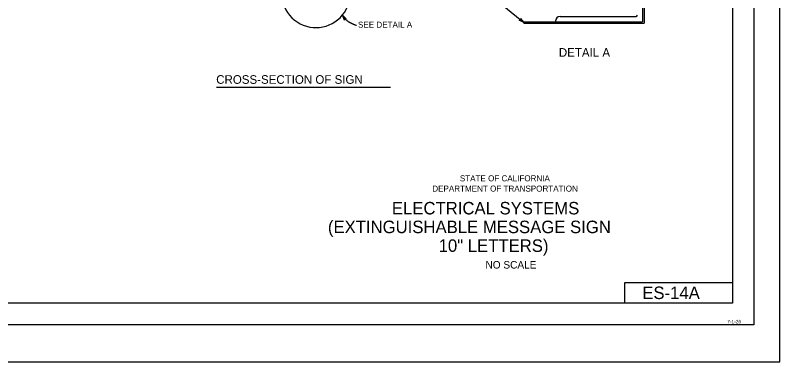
# Model space of a CAD drawing. Extents: x -894 to 866, y -472 to 714.
# Drawn here: x -22 to 866, y -472 to -70 of the extents above; entities that cross this region are included whole.
import ezdxf

# ---------------------------------------------------------------- set-up
doc = ezdxf.new("R2010")
doc.units = 0
for name, color, linetype in [('border_INSIDE-BORDER-anno', 7, 'Continuous'), ('border_PLOTTING-ELEMENTS', 7, 'Continuous'), ('border_rw_22x34_Cut_Lines', 7, 'Continuous'), ('border_SHEET', 7, 'Continuous'), ('border_WITHIN-BORDER-anno', 7, 'Continuous'), ('es_DETAIL', 7, 'Continuous'), ('es_DETAIL-anno', 7, 'Continuous'), ('pp_PRESENTATION', 7, 'Continuous')]:
    doc.layers.add(name, color=color, linetype=linetype)

msp = doc.modelspace()

# ---------------------------------------------------------------- linework, layer by layer
at = {"layer": 'border_PLOTTING-ELEMENTS'}
for points in [[(-894.04, -472.43), (865.96, -472.43), (865.96, 713.58), (-894.04, 713.58)], [(-864.04, 670.58), (835.96, 670.58), (835.96, -429.43), (-864.04, -429.43)]]:
    msp.add_lwpolyline(points, close=True, dxfattribs=at)
at = {"layer": 'border_rw_22x34_Cut_Lines'}
msp.add_lwpolyline([(-864.04, 670.58), (835.96, 670.58), (835.96, -429.43), (-864.04, -429.43)], close=True, dxfattribs=at)
at = {"layer": 'border_SHEET'}
for p, q in [((810.96, 645.57), (810.96, -404.43)), ((685.93, -404.43), (685.93, -380.43)), ((685.93, -380.43), (810.93, -380.43)), ((810.96, -404.43), (-814.04, -404.43))]:
    msp.add_line(p, q, dxfattribs=at)
at = {"layer": 'es_DETAIL'}
for p, q in [((706.67, 110.08), (706.67, -77.71)), ((708.42, 110.08), (708.42, -79.46)), ((568.72, -77.71), (706.67, -77.71)), ((568.72, -77.71), (568.72, -79.46)), ((568.72, -79.46), (708.42, -79.46)), ((605.47, -77.21), (605.47, -77.71)), ((610.97, -71.71), (699.17, -71.71))]:
    msp.add_line(p, q, dxfattribs=at)
for centre, radius, start, end in [((699.17, -70.21), 1.5, 270, 0), ((610.97, -77.21), 5.5, 90, 180)]:
    msp.add_arc(centre, radius, start, end, dxfattribs=at)
at = {"layer": 'es_DETAIL-anno'}
msp.add_line((211.93, -153.78), (413.83, -153.78), dxfattribs=at)
msp.add_lwpolyline([(558.73, -59.5), (545.66, -59.5), (568.72, -78.58)], dxfattribs=at)
for points in [[(360.47, -75.8), (358.06, -70.24), (362.59, -74.25), (362.19, -74.29), (358.87, -71.35), (360.63, -75.42), (360.79, -75.05), (359.66, -72.44), (361.78, -74.32), (361.37, -74.36), (360.46, -73.54), (360.94, -74.67), (361.07, -74.38), (362.59, -74.25), (361.07, -74.38)], [(565.01, -73.8), (568.72, -78.58), (563.34, -75.82), (563.72, -75.69), (567.66, -77.71), (564.95, -74.2), (564.89, -74.6), (566.63, -76.85), (564.1, -75.55), (564.49, -75.42), (565.58, -75.98), (564.83, -75.01), (564.78, -75.32), (563.34, -75.82), (564.78, -75.32)]]:
    msp.add_lwpolyline(points, close=True, dxfattribs=at)
msp.add_open_spline([(374.49, -82.11), (368.1, -79.83), (361.71, -75.26), (358.06, -70.24)], degree=2, dxfattribs=at)
at = {"layer": 'pp_PRESENTATION'}
msp.add_arc((327.34, -44.77), 39.78, 152.6953, 151.49475, dxfattribs=at)

# ---------------------------------------------------------------- texts
at = {"layer": 'border_INSIDE-BORDER-anno'}
for s, height, p in [('STATE OF CALIFORNIA', 7, (494.52, -263.01)), ('DEPARTMENT OF TRANSPORTATION', 7, (462.52, -274.91)), ('ELECTRICAL SYSTEMS', 14.5, (415.61, -301.41)), ('(EXTINGUISHABLE MESSAGE SIGN', 14.5, (341.29, -323.16)), ('10" LETTERS)', 14.5, (469.89, -344.91)), ('NO SCALE', 8.75, (524.3, -364.29))]:
    msp.add_text(s, height=height, dxfattribs=at).set_placement(p)
at = {"layer": 'border_WITHIN-BORDER-anno'}
for s, height, p in [('ES-14A', 14.5, (706.36, -399.68)), ('7-1-26', 4, (805.11, -427.85))]:
    msp.add_text(s, height=height, dxfattribs=at).set_placement(p)
at = {"layer": 'es_DETAIL-anno'}
for s, height, p in [('SEE DETAIL A', 7, (376.26, -84.65)), ('DETAIL A', 10, (609.49, -118.33)), ('CROSS-SECTION OF SIGN', 10, (211.59, -149.76))]:
    msp.add_text(s, height=height, dxfattribs=at).set_placement(p)

doc.saveas('drawing.dxf')
